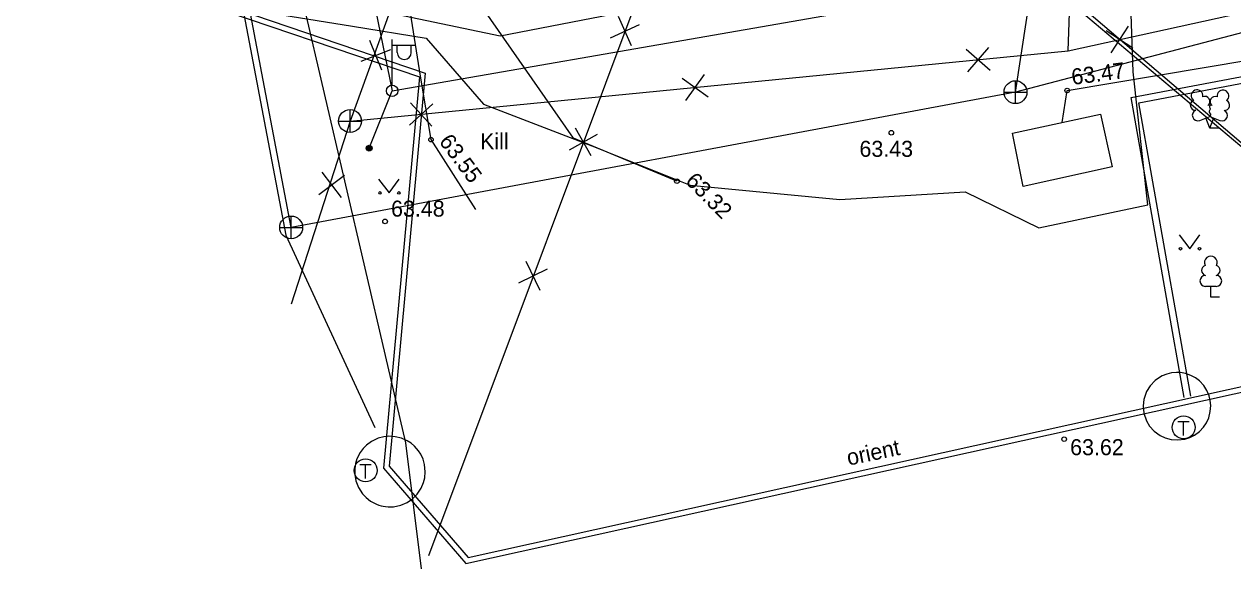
# Model space of a CAD drawing. Extents: x 635052 to 635544, y 6467971 to 6468784.
# Drawn here: x 635418.9 to 635471.7, y 6468355.5 to 6468379.4 of the extents above; entities that cross this region are included whole.
import ezdxf

# ---------------------------------------------------------------- set-up
doc = ezdxf.new("R2010")
doc.units = 0
for name, color, linetype in [('HALJASTUS', 7, 'Continuous'), ('KKAEV', 7, 'Continuous'), ('korgus-EH2000', 7, 'Continuous'), ('KTRASS', 7, 'Continuous'), ('MPKAABEL', 7, 'Continuous'), ('MPOHULIIN', 7, 'Continuous'), ('POST', 7, 'Continuous'), ('PUU', 7, 'Continuous'), ('RAJATIS', 7, 'Continuous'), ('TEE', 7, 'Continuous'), ('TKAEV', 7, 'Continuous'), ('TTRASS', 7, 'Continuous'), ('VTRASS', 7, 'Continuous')]:
    doc.layers.add(name, color=color, linetype=linetype)

msp = doc.modelspace()

# ---------------------------------------------------------------- linework, layer by layer
at = {"layer": 'HALJASTUS'}
for p, q in [((635434.403, 6468372.585), (635434.867, 6468371.979)), ((635434.867, 6468371.979), (635435.312, 6468372.585)), ((635469.391, 6468370.144), (635469.854, 6468369.537)), ((635469.854, 6468369.537), (635470.3, 6468370.144))]:
    msp.add_line(p, q, dxfattribs=at)
for centre in [(635434.466, 6468371.979), (635435.295, 6468371.979), (635469.453, 6468369.537), (635470.282, 6468369.537)]:
    msp.add_circle(centre, 0.055, dxfattribs=at)
at = {"layer": 'KKAEV'}
for p, q in [((635462.241, 6468375.883), (635462.241, 6468376.883)), ((635461.741, 6468376.383), (635462.741, 6468376.383)), ((635433.16, 6468374.62), (635433.16, 6468375.62)), ((635432.66, 6468375.12), (635433.66, 6468375.12)), ((635430.585, 6468369.969), (635430.585, 6468370.969)), ((635430.085, 6468370.469), (635431.085, 6468370.469))]:
    msp.add_line(p, q, dxfattribs=at)
for centre in [(635462.241, 6468376.383), (635433.16, 6468375.12), (635430.585, 6468370.469)]:
    msp.add_circle(centre, 0.5, dxfattribs=at)
at = {"layer": 'korgus-EH2000'}
for centre in [(635464.501, 6468376.458), (635456.814, 6468374.609), (635436.695, 6468374.309), (635447.446, 6468372.491), (635434.691, 6468370.732), (635464.37, 6468361.21)]:
    msp.add_circle(centre, 0.1, dxfattribs=at)
at = {"layer": 'KTRASS'}
for p, q in [((635467.172, 6468379.273), (635466.404, 6468378.102)), ((635467.373, 6468378.304), (635466.203, 6468379.072)), ((635433.64, 6468377.733), (635434.938, 6468378.256)), ((635434.551, 6468377.345), (635434.027, 6468378.644)), ((635460.084, 6468378.264), (635461.142, 6468377.347)), ((635460.155, 6468377.277), (635461.071, 6468378.335)), ((635447.831, 6468376.017), (635448.644, 6468377.157)), ((635447.668, 6468376.994), (635448.807, 6468376.181)), ((635435.751, 6468374.934), (635436.783, 6468375.88)), ((635435.794, 6468375.923), (635436.74, 6468374.891)), ((635431.931, 6468372.889), (635432.773, 6468371.771)), ((635431.792, 6468371.909), (635432.911, 6468372.751))]:
    msp.add_line(p, q, dxfattribs=at)
for points in [[(635491.835, 6468384.164), (635462.241, 6468376.383), (635430.585, 6468370.469), (635420.991, 6468421.034), (635367.134, 6468410.096), (635332.231, 6468404.275), (635315.456, 6468402.318), (635263.854, 6468390.625), (635216.892, 6468378.039)], [(635448.018, 6468416.234), (635433.16, 6468375.12)], [(635462.241, 6468376.383), (635464.505, 6468391.15)], [(635464.537, 6468378.192), (635464.993, 6468390.992)], [(635464.537, 6468378.192), (635478.037, 6468381.166)], [(635433.16, 6468375.12), (635464.537, 6468378.192)], [(635433.16, 6468375.12), (635430.59, 6468367.112)]]:
    msp.add_lwpolyline(points, dxfattribs=at)
at = {"layer": 'MPKAABEL'}
for points in [[(635335.101, 6468407.562), (635341.008, 6468408.614), (635354.083, 6468411.172), (635359.887, 6468412.644), (635365.633, 6468413.678), (635371.219, 6468414.235), (635377.327, 6468415.077), (635386.402, 6468417.081), (635399.383, 6468419.593), (635412.71, 6468421.989), (635418.581, 6468423.228), (635420.15, 6468422.325), (635426.977, 6468423.902), (635429.647, 6468408.325), (635431.361, 6468396.095), (635433.167, 6468383.108), (635433.938, 6468380.058), (635439.718, 6468378.847), (635451.691, 6468381.18), (635463.244, 6468383.446), (635463.906, 6468385.058)], [(635334.32, 6468395.83), (635344.17, 6468397.49), (635354.41, 6468399.39), (635364.55, 6468401.06), (635377.83, 6468403.92), (635387.5, 6468405.81), (635397.37, 6468408), (635407.14, 6468409.97), (635417.33, 6468411.7), (635426.85, 6468413.66), (635429.36, 6468413.19), (635435.31, 6468406.78), (635441.91, 6468399.32), (635448.68, 6468391.11), (635455, 6468383.07), (635456.1, 6468381.9), (635457.51, 6468381.59), (635464.68, 6468380.52), (635472.39, 6468373.94)], [(635334.31, 6468395.68), (635344.19, 6468397.3), (635354.43, 6468399.25), (635364.63, 6468400.77), (635377.87, 6468403.68), (635387.51, 6468405.74), (635397.43, 6468407.79), (635407.19, 6468409.77), (635417.36, 6468411.28), (635426.88, 6468413.28), (635429.36, 6468413.13), (635435.11, 6468406.73), (635441.56, 6468399.24), (635449.771, 6468389.044), (635454.64, 6468382.94), (635456.03, 6468381.4), (635457.5, 6468381.14), (635464.57, 6468380.37), (635472.33, 6468373.83)], [(635433.936, 6468380.053), (635439.716, 6468378.842), (635451.689, 6468381.175), (635463.242, 6468383.441), (635463.904, 6468385.053)]]:
    msp.add_lwpolyline(points, dxfattribs=at)
at = {"layer": 'MPOHULIIN'}
msp.add_lwpolyline([(635330.113, 6468387.336), (635360.097, 6468392.996), (635392.835, 6468399.427), (635428.877, 6468406.203), (635434.996, 6468376.444), (635465.85, 6468381.819), (635462.471, 6468394.863)], dxfattribs=at)
at = {"layer": 'POST'}
for p, q in [((635434.996, 6468376.694), (635434.996, 6468378.694)), ((635434.996, 6468378.444), (635435.996, 6468378.444)), ((635435.223, 6468378.123), (635435.223, 6468378.444)), ((635435.835, 6468378.123), (635435.835, 6468378.444)), ((635433.994, 6468373.935), (635434.996, 6468376.444)), ((635434.996, 6468376.444), (635434.996, 6468376.444))]:
    msp.add_line(p, q, dxfattribs=at)
for centre, radius in [((635434.996, 6468376.444), 0.25), ((635433.994, 6468373.935), 0.125), ((635433.994, 6468373.935), 0.105), ((635433.994, 6468373.935), 0.0851), ((635433.994, 6468373.935), 0.0651), ((635433.994, 6468373.935), 0.0451), ((635433.994, 6468373.935), 0.0251), ((635433.994, 6468373.935), 0.00511)]:
    msp.add_circle(centre, radius, dxfattribs=at)
msp.add_arc((635435.529, 6468378.123), 0.306, 180, 0, dxfattribs=at)
at = {"layer": 'PUU'}
for p, q in [((635470.293, 6468375.15), (635470.738, 6468375.325)), ((635470.733, 6468374.815), (635470.558, 6468375.255)), ((635470.733, 6468374.815), (635470.913, 6468375.255)), ((635470.738, 6468375.325), (635471.178, 6468375.145)), ((635471.113, 6468374.815), (635470.733, 6468374.815)), ((635471.019, 6468367.891), (635470.539, 6468367.891)), ((635470.779, 6468367.416), (635470.779, 6468367.891)), ((635471.159, 6468367.416), (635470.779, 6468367.416))]:
    msp.add_line(p, q, dxfattribs=at)
msp.add_lwpolyline([(635470.738, 6468375.82), (635470.718, 6468375.745), (635470.718, 6468375.725), (635470.728, 6468375.695), (635470.748, 6468375.66), (635470.753, 6468375.64), (635470.738, 6468375.605), (635470.713, 6468375.555), (635470.708, 6468375.53), (635470.713, 6468375.515), (635470.723, 6468375.485), (635470.758, 6468375.425), (635470.763, 6468375.405), (635470.758, 6468375.385), (635470.743, 6468375.35), (635470.738, 6468375.325)], dxfattribs=at)
for centre, radius, start, end in [((635470.102, 6468375.818), 0.224, 111.4304, 274.4987), ((635470.176, 6468376.229), 0.256, 111.5027, 232.5173), ((635470.176, 6468376.229), 0.256, 350.4856, 111.5002), ((635470.51, 6468375.978), 0.224, 308.5041, 111.5725), ((635470.973, 6468375.974), 0.225, 67.7016, 230.5126), ((635471.311, 6468376.22), 0.256, 67.6168, 188.6314), ((635471.311, 6468376.22), 0.256, 306.5997, 67.6143), ((635470.206, 6468375.373), 0.237, 111.5014, 291.5004), ((635470.737, 6468375.582), 0.237, 66.7655, 111.5015), ((635471.267, 6468375.365), 0.237, 247.6166, 67.6155), ((635471.379, 6468375.808), 0.224, 264.6183, 67.6866), ((635470.779, 6468368.936), 0.277, 332.5799, 207.4201), ((635470.608, 6468368.589), 0.233, 109.0217, 253.1415), ((635470.949, 6468368.589), 0.233, 286.8508, 70.9859), ((635470.541, 6468368.129), 0.238, 90.0016, 269.3953), ((635471.016, 6468368.129), 0.238, 270.6047, 89.9984)]:
    msp.add_arc(centre, radius, start, end, dxfattribs=at)
at = {"layer": 'RAJATIS'}
msp.add_lwpolyline([(635462.581, 6468372.264), (635462.108, 6468374.585), (635465.959, 6468375.428), (635466.466, 6468373.114)], close=True, dxfattribs=at)
at = {"layer": 'TEE'}
for points in [[(635464.284, 6468375.061), (635464.501, 6468376.458), (635472.487, 6468377.805), (635488.891, 6468380.388), (635499.323, 6468382.335), (635506.044, 6468384.372)], [(635447.446, 6468372.491), (635442.931, 6468374.374), (635438.415, 6468380.879), (635437.252, 6468380.849)], [(635435.7, 6468380.415), (635436.228, 6468377.087), (635436.695, 6468374.309), (635438.646, 6468371.257)]]:
    msp.add_lwpolyline(points, dxfattribs=at)
at = {"layer": 'TKAEV'}
for p, q in [((635469.339, 6468361.977), (635469.839, 6468361.977)), ((635469.589, 6468361.377), (635469.589, 6468361.977)), ((635433.589, 6468360.096), (635434.089, 6468360.096)), ((635433.839, 6468359.496), (635433.839, 6468360.096))]:
    msp.add_line(p, q, dxfattribs=at)
for points in [[(635468.346, 6468363.781), (635468.124, 6468363.547), (635467.971, 6468363.3), (635467.849, 6468362.939), (635467.821, 6468362.668), (635467.853, 6468362.347), (635467.965, 6468362.016), (635468.105, 6468361.781), (635468.297, 6468361.565), (635468.562, 6468361.37), (635468.777, 6468361.269), (635469.051, 6468361.195), (635469.339, 6468361.175), (635469.642, 6468361.215), (635469.867, 6468361.288), (635470.069, 6468361.391), (635470.279, 6468361.547), (635470.453, 6468361.73), (635470.586, 6468361.928), (635470.685, 6468362.144), (635470.757, 6468362.418), (635470.775, 6468362.681), (635470.754, 6468362.903), (635470.703, 6468363.108), (635470.604, 6468363.341), (635470.471, 6468363.55), (635470.279, 6468363.755), (635470.102, 6468363.891), (635469.903, 6468363.999), (635469.669, 6468364.081), (635469.449, 6468364.121), (635469.28, 6468364.128), (635469.06, 6468364.109), (635468.855, 6468364.06), (635468.656, 6468363.981), (635468.487, 6468363.885), (635468.339, 6468363.773)], [(635434.828, 6468358.25), (635435.057, 6468358.255), (635435.384, 6468358.325), (635435.652, 6468358.442), (635435.89, 6468358.605), (635436.091, 6468358.805), (635436.267, 6468359.069), (635436.372, 6468359.317), (635436.423, 6468359.522), (635436.447, 6468359.787), (635436.416, 6468360.101), (635436.35, 6468360.332), (635436.248, 6468360.551), (635436.148, 6468360.706), (635435.972, 6468360.907), (635435.826, 6468361.031), (635435.661, 6468361.138), (635435.41, 6468361.252), (635435.136, 6468361.319), (635434.851, 6468361.336), (635434.631, 6468361.313), (635434.385, 6468361.248), (635434.097, 6468361.11), (635433.872, 6468360.943), (635433.738, 6468360.807), (635433.602, 6468360.626), (635433.461, 6468360.347), (635433.398, 6468360.14), (635433.362, 6468359.908), (635433.374, 6468359.661), (635433.412, 6468359.388), (635433.523, 6468359.099), (635433.706, 6468358.815), (635433.86, 6468358.653), (635434.057, 6468358.5), (635434.193, 6468358.42), (635434.317, 6468358.363), (635434.419, 6468358.325), (635434.516, 6468358.297), (635434.61, 6468358.276), (635434.713, 6468358.259), (635434.84, 6468358.25)]]:
    msp.add_lwpolyline(points, dxfattribs=at)
for centre in [(635469.589, 6468361.727), (635433.839, 6468359.846)]:
    msp.add_circle(centre, 0.5, dxfattribs=at)
at = {"layer": 'TTRASS'}
for p, q in [((635422.443, 6468381.983), (635436.449, 6468377.222)), ((635422.376, 6468381.748), (635436.188, 6468377.052)), ((635467.302, 6468376.153), (635480.619, 6468378.683)), ((635467.639, 6468375.921), (635480.958, 6468378.451)), ((635436.449, 6468377.222), (635434.871, 6468360.024)), ((635436.188, 6468377.052), (635434.618, 6468359.943)), ((635469.613, 6468363.036), (635467.302, 6468376.153)), ((635469.9, 6468363.087), (635467.639, 6468375.921)), ((635438.316, 6468356.042), (635479.077, 6468365.051)), ((635438.226, 6468355.772), (635479.13, 6468364.812)), ((635434.618, 6468359.943), (635438.226, 6468355.772)), ((635434.871, 6468360.024), (635438.316, 6468356.042))]:
    msp.add_line(p, q, dxfattribs=at)
at = {"layer": 'VTRASS'}
for p, q in [((635428.479, 6468380.029), (635430.353, 6468370.138)), ((635444.536, 6468378.766), (635445.814, 6468379.338)), ((635445.461, 6468378.413), (635444.889, 6468379.691)), ((635442.749, 6468373.864), (635443.971, 6468374.548)), ((635443.702, 6468373.595), (635443.018, 6468374.816)), ((635430.353, 6468370.138), (635434.244, 6468361.72)), ((635440.535, 6468368.042), (635441.795, 6468368.652)), ((635441.47, 6468367.717), (635440.86, 6468368.977))]:
    msp.add_line(p, q, dxfattribs=at)
for points in [[(635436.28, 6468355.54), (635435.59, 6468361.05), (635431.15, 6468380.15), (635430.13, 6468390.34), (635424.9, 6468415.85)], [(635428.479, 6468380.029), (635428.997, 6468379.955), (635433.259, 6468379.275), (635436.488, 6468378.743), (635438.99, 6468375.857), (635443.732, 6468374.044), (635448.024, 6468372.311), (635454.565, 6468371.691), (635460.044, 6468372.028), (635463.26, 6468370.457), (635468.032, 6468371.462), (635467.381, 6468377.271), (635467.107, 6468385.269), (635469.614, 6468390.919), (635469.853, 6468390.915), (635469.973, 6468390.944), (635470.313, 6468390.977), (635470.772, 6468391.048)], [(635424.086, 6468389.801), (635446.918, 6468383.704), (635436.581, 6468356.111)]]:
    msp.add_lwpolyline(points, dxfattribs=at)

# ---------------------------------------------------------------- texts
at = {"layer": 'korgus-EH2000'}
for s, rotation, p in [(' 63.47 ', 7.4474, (635464.474, 6468376.666)), (' 63.55 ', 306.6467, (635436.864, 6468374.434)), (' 63.32 ', 314.6244, (635447.595, 6468372.639))]:
    msp.add_text(s, height=0.7, rotation=rotation, dxfattribs=at).set_placement(p)
for s, p in [(' 63.43 ', (635455.162, 6468373.557)), (' 63.48 ', (635434.691, 6468370.942)), (' 63.62 ', (635464.37, 6468360.51))]:
    msp.add_text(s, height=0.7, dxfattribs=at).set_placement(p)
at = {"layer": 'TEE'}
msp.add_text('Kill', height=0.7, dxfattribs=at).set_placement((635438.842, 6468373.886))
at = {"layer": 'TTRASS'}
msp.add_text('orient', height=0.7, rotation=11.7752, dxfattribs=at).set_placement((635454.946, 6468360.051))

doc.saveas('drawing.dxf')
